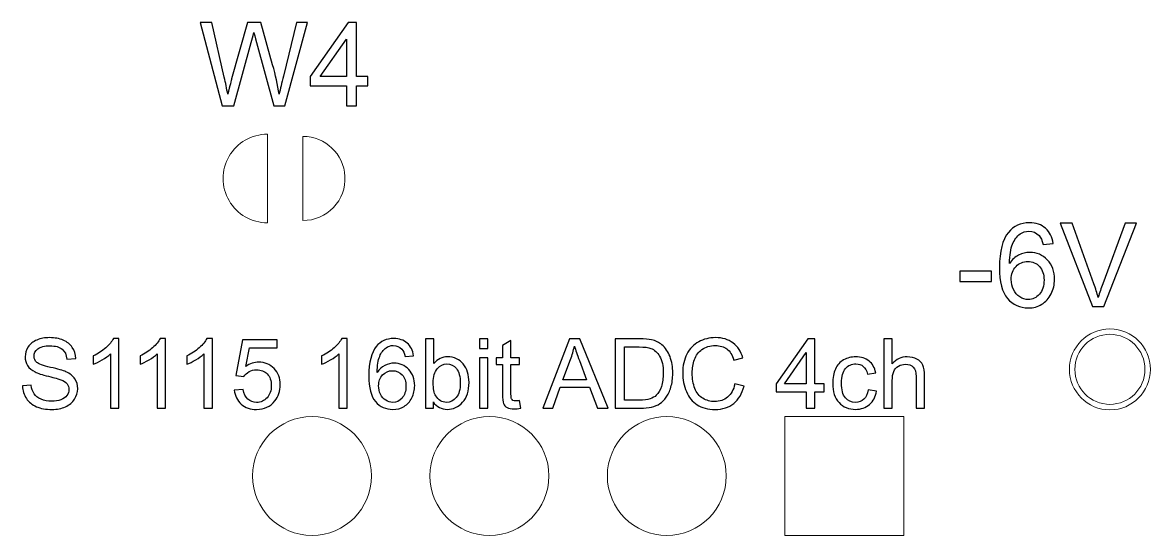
# Model space of a CAD drawing. Header units: millimetres. Extents: x -105 to 95, y -39 to 71.
# Drawn here: x 5.25 to 21.4, y 16.37 to 23.71 of the extents above; entities that cross this region are included whole.
import ezdxf

# ---------------------------------------------------------------- set-up
doc = ezdxf.new("R2010")
doc.units = ezdxf.units.MM
doc.header["$MEASUREMENT"] = 0
for name, color, linetype in [('Livello 1', 7, 'Continuous'), ('MultiLayer', 7, 'Continuous'), ('TopOverlay', 7, 'Continuous')]:
    doc.layers.add(name, color=color, linetype=linetype)

msp = doc.modelspace()

# ---------------------------------------------------------------- linework, layer by layer
at = {"layer": 'Livello 1', "color": 6, "lineweight": 9}
for points in [[(8.7563, 20.8457), (8.7563, 20.8457), (8.7563, 22.1157), (8.7563, 22.1157), (8.7563, 22.1157), (8.5294, 22.1157), (8.3198, 21.9947), (8.2064, 21.7982), (8.2064, 21.7982), (8.0929, 21.6017), (8.0929, 21.3597), (8.2064, 21.1632), (8.2064, 21.1632), (8.3198, 20.9667), (8.5294, 20.8457), (8.7563, 20.8457)], [(9.866, 21.5109), (9.8499, 21.8314), (9.5853, 22.0831), (9.2643, 22.0831), (9.2643, 22.0831), (9.2643, 22.0831), (9.2643, 20.8783), (9.2643, 20.8783), (9.2643, 20.8783), (9.4293, 20.8783), (9.5871, 20.946), (9.7008, 21.0655), (9.7008, 21.0655), (9.8145, 21.1851), (9.8742, 21.3461), (9.866, 21.5109)]]:
    msp.add_open_spline(points, degree=3, knots=[0, 0, 0, 0, 0.2, 0.2, 0.2, 0.2, 0.4, 0.4, 0.4, 0.4, 0.6, 0.6, 0.6, 0.6, 1, 1, 1, 1], dxfattribs=at)
at = {"layer": 'MultiLayer', "lineweight": 9}
for points in [[(20.8184, 19.3273), (20.4981, 19.3273), (20.2384, 19.0676), (20.2384, 18.7473), (20.2384, 18.7473), (20.2384, 18.427), (20.4981, 18.1673), (20.8184, 18.1673), (20.8184, 18.1673), (21.1387, 18.1673), (21.3984, 18.427), (21.3984, 18.7473), (21.3984, 18.7473), (21.3984, 19.0676), (21.1387, 19.3273), (20.8184, 19.3273)], [(20.8184, 19.2489), (20.5414, 19.2489), (20.3168, 19.0243), (20.3168, 18.7473), (20.3168, 18.7473), (20.3168, 18.4703), (20.5414, 18.2457), (20.8184, 18.2457), (20.8184, 18.2457), (21.0954, 18.2457), (21.32, 18.4703), (21.32, 18.7473), (21.32, 18.7473), (21.32, 19.0243), (21.0954, 19.2489), (20.8184, 19.2489)], [(8.5425, 17.2203), (8.5425, 16.75), (8.9238, 16.3687), (9.3941, 16.3687), (9.3941, 16.3687), (9.8644, 16.3687), (10.2457, 16.75), (10.2457, 17.2203), (10.2457, 17.2203), (10.2457, 17.6906), (9.8644, 18.0719), (9.3941, 18.0719), (9.3941, 18.0719), (8.9238, 18.0719), (8.5425, 17.6906), (8.5425, 17.2203)], [(11.0825, 17.2203), (11.0825, 16.75), (11.4638, 16.3687), (11.9341, 16.3687), (11.9341, 16.3687), (12.4044, 16.3687), (12.7857, 16.75), (12.7857, 17.2203), (12.7857, 17.2203), (12.7857, 17.6906), (12.4044, 18.0719), (11.9341, 18.0719), (11.9341, 18.0719), (11.4638, 18.0719), (11.0825, 17.6906), (11.0825, 17.2203)], [(13.6225, 17.2203), (13.6225, 16.75), (14.0038, 16.3687), (14.4741, 16.3687), (14.4741, 16.3687), (14.9444, 16.3687), (15.3257, 16.75), (15.3257, 17.2203), (15.3257, 17.2203), (15.3257, 17.6906), (14.9444, 18.0719), (14.4741, 18.0719), (14.4741, 18.0719), (14.0038, 18.0719), (13.6225, 17.6906), (13.6225, 17.2203)]]:
    msp.add_open_spline(points, degree=3, knots=[0, 0, 0, 0, 0.2, 0.2, 0.2, 0.2, 0.4, 0.4, 0.4, 0.4, 0.6, 0.6, 0.6, 0.6, 1, 1, 1, 1], dxfattribs=at)
for points in [[(17.8657, 18.0719), (17.8657, 18.0719), (16.1625, 18.0719), (16.1625, 18.0719)], [(16.1625, 18.0719), (16.1625, 18.0719), (16.1625, 16.3687), (16.1625, 16.3687)], [(17.8657, 16.3687), (17.8657, 16.3687), (17.8657, 18.0719), (17.8657, 18.0719)], [(16.1625, 16.3687), (16.1625, 16.3687), (17.8657, 16.3687), (17.8657, 16.3687)]]:
    msp.add_open_spline(points, degree=3, dxfattribs=at)
at = {"layer": 'TopOverlay', "color": 6}
for points, knots in [([(8.1083, 22.5203), (8.1083, 22.5203), (7.7941, 23.7137), (7.7941, 23.7137), (7.7941, 23.7137), (7.7941, 23.7137), (7.958, 23.7137), (7.958, 23.7137), (7.958, 23.7137), (7.958, 23.7137), (8.1369, 22.9311), (8.1369, 22.9311), (8.1369, 22.9311), (8.1563, 22.8492), (8.1736, 22.7678), (8.1883, 22.6872), (8.1883, 22.6872), (8.2197, 22.8145), (8.238, 22.8878), (8.2433, 22.9073), (8.2433, 22.9073), (8.2433, 22.9073), (8.4688, 23.7137), (8.4688, 23.7137), (8.4688, 23.7137), (8.4688, 23.7137), (8.6591, 23.7137), (8.6591, 23.7137), (8.6591, 23.7137), (8.6591, 23.7137), (8.8302, 23.1095), (8.8302, 23.1095), (8.8302, 23.1095), (8.8722, 22.9595), (8.9033, 22.8186), (8.9233, 22.6872), (8.9233, 22.6872), (8.9391, 22.7625), (8.9594, 22.8489), (8.9841, 22.9464), (8.9841, 22.9464), (8.9841, 22.9464), (9.1705, 23.7137), (9.1705, 23.7137), (9.1705, 23.7137), (9.1705, 23.7137), (9.3291, 23.7137), (9.3291, 23.7137), (9.3291, 23.7137), (9.3291, 23.7137), (9.0025, 22.5203), (9.0025, 22.5203), (9.0025, 22.5203), (9.0025, 22.5203), (8.8488, 22.5203), (8.8488, 22.5203), (8.8488, 22.5203), (8.8488, 22.5203), (8.5986, 23.4295), (8.5986, 23.4295), (8.5986, 23.4295), (8.5774, 23.5056), (8.5647, 23.5523), (8.5599, 23.5695), (8.5599, 23.5695), (8.5463, 23.515), (8.5341, 23.4684), (8.5236, 23.4298), (8.5236, 23.4298), (8.5236, 23.4298), (8.2733, 22.5203), (8.2733, 22.5203), (8.2733, 22.5203), (8.2733, 22.5203), (8.1083, 22.5203), (8.1083, 22.5203)], [0, 0, 0, 0, 0.05, 0.05, 0.05, 0.05, 0.1, 0.1, 0.1, 0.1, 0.15, 0.15, 0.15, 0.15, 0.2, 0.2, 0.2, 0.2, 0.25, 0.25, 0.25, 0.25, 0.3, 0.3, 0.3, 0.3, 0.35, 0.35, 0.35, 0.35, 0.4, 0.4, 0.4, 0.4, 0.45, 0.45, 0.45, 0.45, 0.5, 0.5, 0.5, 0.5, 0.55, 0.55, 0.55, 0.55, 0.6, 0.6, 0.6, 0.6, 0.65, 0.65, 0.65, 0.65, 0.7, 0.7, 0.7, 0.7, 0.75, 0.75, 0.75, 0.75, 0.8, 0.8, 0.8, 0.8, 0.85, 0.85, 0.85, 0.85, 0.9, 0.9, 0.9, 0.9, 1, 1, 1, 1]), ([(9.8855, 22.5203), (9.8855, 22.5203), (9.8855, 22.8053), (9.8855, 22.8053), (9.8855, 22.8053), (9.8855, 22.8053), (9.3672, 22.8053), (9.3672, 22.8053), (9.3672, 22.8053), (9.3672, 22.8053), (9.3672, 22.9403), (9.3672, 22.9403), (9.3672, 22.9403), (9.3672, 22.9403), (9.9122, 23.7137), (9.9122, 23.7137), (9.9122, 23.7137), (9.9122, 23.7137), (10.0322, 23.7137), (10.0322, 23.7137), (10.0322, 23.7137), (10.0322, 23.7137), (10.0322, 22.9403), (10.0322, 22.9403), (10.0322, 22.9403), (10.0322, 22.9403), (10.1939, 22.9403), (10.1939, 22.9403), (10.1939, 22.9403), (10.1939, 22.9403), (10.1939, 22.8053), (10.1939, 22.8053), (10.1939, 22.8053), (10.1939, 22.8053), (10.0322, 22.8053), (10.0322, 22.8053), (10.0322, 22.8053), (10.0322, 22.8053), (10.0322, 22.5203), (10.0322, 22.5203), (10.0322, 22.5203), (10.0322, 22.5203), (9.8855, 22.5203), (9.8855, 22.5203)], [0, 0, 0, 0, 0.0833333, 0.0833333, 0.0833333, 0.0833333, 0.1666667, 0.1666667, 0.1666667, 0.1666667, 0.25, 0.25, 0.25, 0.25, 0.3333333, 0.3333333, 0.3333333, 0.3333333, 0.4166667, 0.4166667, 0.4166667, 0.4166667, 0.5, 0.5, 0.5, 0.5, 0.5833333, 0.5833333, 0.5833333, 0.5833333, 0.6666667, 0.6666667, 0.6666667, 0.6666667, 0.75, 0.75, 0.75, 0.75, 0.8333333, 0.8333333, 0.8333333, 0.8333333, 1, 1, 1, 1]), ([(9.8855, 22.9403), (9.8855, 22.9403), (9.8855, 23.4773), (9.8855, 23.4773), (9.8855, 23.4773), (9.8855, 23.4773), (9.5114, 22.9403), (9.5114, 22.9403), (9.5114, 22.9403), (9.5114, 22.9403), (9.8855, 22.9403), (9.8855, 22.9403)], [0, 0, 0, 0, 0.25, 0.25, 0.25, 0.25, 0.5, 0.5, 0.5, 0.5, 1, 1, 1, 1]), ([(5.2497, 18.5094), (5.2497, 18.5094), (5.3733, 18.5206), (5.3733, 18.5206), (5.3733, 18.5206), (5.3791, 18.4706), (5.3927, 18.4296), (5.4143, 18.3974), (5.4143, 18.3974), (5.4358, 18.3655), (5.4691, 18.3395), (5.5143, 18.3196), (5.5143, 18.3196), (5.5594, 18.3), (5.6103, 18.29), (5.6668, 18.29), (5.6668, 18.29), (5.7171, 18.29), (5.7613, 18.2974), (5.7997, 18.3125), (5.7997, 18.3125), (5.8381, 18.3275), (5.8666, 18.3481), (5.8853, 18.3743), (5.8853, 18.3743), (5.9041, 18.4004), (5.9136, 18.4289), (5.9136, 18.4594), (5.9136, 18.4594), (5.9136, 18.4905), (5.9046, 18.5175), (5.8865, 18.5409), (5.8865, 18.5409), (5.8684, 18.5641), (5.8386, 18.5835), (5.7969, 18.5995), (5.7969, 18.5995), (5.7703, 18.6097), (5.7113, 18.6259), (5.6198, 18.6479), (5.6198, 18.6479), (5.5284, 18.6699), (5.4645, 18.6905), (5.4279, 18.7099), (5.4279, 18.7099), (5.3805, 18.7349), (5.3453, 18.7659), (5.3221, 18.8027), (5.3221, 18.8027), (5.2988, 18.8395), (5.2872, 18.881), (5.2872, 18.9266), (5.2872, 18.9266), (5.2872, 18.977), (5.3015, 19.024), (5.33, 19.0676), (5.33, 19.0676), (5.3585, 19.1113), (5.3999, 19.1444), (5.4548, 19.1671), (5.4548, 19.1671), (5.5094, 19.1898), (5.5703, 19.2011), (5.6372, 19.2011), (5.6372, 19.2011), (5.7108, 19.2011), (5.7759, 19.1893), (5.8321, 19.1655), (5.8321, 19.1655), (5.8884, 19.1419), (5.9316, 19.1069), (5.962, 19.0606), (5.962, 19.0606), (5.9923, 19.0145), (6.0085, 18.9622), (6.0108, 18.9039), (6.0108, 18.9039), (6.0108, 18.9039), (5.8844, 18.8942), (5.8844, 18.8942), (5.8844, 18.8942), (5.8777, 18.9569), (5.8548, 19.0044), (5.8157, 19.0363), (5.8157, 19.0363), (5.7765, 19.0685), (5.7187, 19.0845), (5.6423, 19.0845), (5.6423, 19.0845), (5.5627, 19.0845), (5.5046, 19.0699), (5.4682, 19.0407), (5.4682, 19.0407), (5.4319, 19.0115), (5.4136, 18.9763), (5.4136, 18.9351), (5.4136, 18.9351), (5.4136, 18.8995), (5.4265, 18.8701), (5.4522, 18.8469), (5.4522, 18.8469), (5.4777, 18.824), (5.5437, 18.8002), (5.6506, 18.7761), (5.6506, 18.7761), (5.7576, 18.7518), (5.8309, 18.7307), (5.8708, 18.7127), (5.8708, 18.7127), (5.9284, 18.6861), (5.9712, 18.6525), (5.9988, 18.6115), (5.9988, 18.6115), (6.0263, 18.5708), (6.04, 18.5238), (6.04, 18.4706), (6.04, 18.4706), (6.04, 18.4175), (6.0249, 18.368), (5.9946, 18.3213), (5.9946, 18.3213), (5.9643, 18.2745), (5.921, 18.2381), (5.8643, 18.2122), (5.8643, 18.2122), (5.8076, 18.1863), (5.7439, 18.1733), (5.6728, 18.1733), (5.6728, 18.1733), (5.583, 18.1733), (5.5078, 18.1865), (5.4471, 18.2127), (5.4471, 18.2127), (5.3863, 18.2388), (5.3388, 18.2782), (5.3043, 18.331), (5.3043, 18.331), (5.2696, 18.3835), (5.2515, 18.443), (5.2497, 18.5094)], [0, 0, 0, 0, 0.0277778, 0.0277778, 0.0277778, 0.0277778, 0.0555556, 0.0555556, 0.0555556, 0.0555556, 0.0833333, 0.0833333, 0.0833333, 0.0833333, 0.1111111, 0.1111111, 0.1111111, 0.1111111, 0.1388889, 0.1388889, 0.1388889, 0.1388889, 0.1666667, 0.1666667, 0.1666667, 0.1666667, 0.1944444, 0.1944444, 0.1944444, 0.1944444, 0.2222222, 0.2222222, 0.2222222, 0.2222222, 0.25, 0.25, 0.25, 0.25, 0.2777778, 0.2777778, 0.2777778, 0.2777778, 0.3055556, 0.3055556, 0.3055556, 0.3055556, 0.3333333, 0.3333333, 0.3333333, 0.3333333, 0.3611111, 0.3611111, 0.3611111, 0.3611111, 0.3888889, 0.3888889, 0.3888889, 0.3888889, 0.4166667, 0.4166667, 0.4166667, 0.4166667, 0.4444444, 0.4444444, 0.4444444, 0.4444444, 0.4722222, 0.4722222, 0.4722222, 0.4722222, 0.5, 0.5, 0.5, 0.5, 0.5277778, 0.5277778, 0.5277778, 0.5277778, 0.5555556, 0.5555556, 0.5555556, 0.5555556, 0.5833333, 0.5833333, 0.5833333, 0.5833333, 0.6111111, 0.6111111, 0.6111111, 0.6111111, 0.6388889, 0.6388889, 0.6388889, 0.6388889, 0.6666667, 0.6666667, 0.6666667, 0.6666667, 0.6944444, 0.6944444, 0.6944444, 0.6944444, 0.7222222, 0.7222222, 0.7222222, 0.7222222, 0.75, 0.75, 0.75, 0.75, 0.7777778, 0.7777778, 0.7777778, 0.7777778, 0.8055556, 0.8055556, 0.8055556, 0.8055556, 0.8333333, 0.8333333, 0.8333333, 0.8333333, 0.8611111, 0.8611111, 0.8611111, 0.8611111, 0.8888889, 0.8888889, 0.8888889, 0.8888889, 0.9166667, 0.9166667, 0.9166667, 0.9166667, 0.9444444, 0.9444444, 0.9444444, 0.9444444, 1, 1, 1, 1]), ([(6.6289, 18.19), (6.6289, 18.19), (6.5066, 18.19), (6.5066, 18.19), (6.5066, 18.19), (6.5066, 18.19), (6.5066, 18.9682), (6.5066, 18.9682), (6.5066, 18.9682), (6.4772, 18.94), (6.4386, 18.912), (6.3909, 18.884), (6.3909, 18.884), (6.3432, 18.856), (6.3002, 18.8349), (6.2622, 18.821), (6.2622, 18.821), (6.2622, 18.821), (6.2622, 18.9391), (6.2622, 18.9391), (6.2622, 18.9391), (6.3305, 18.971), (6.3902, 19.0099), (6.4414, 19.0557), (6.4414, 19.0557), (6.4925, 19.1013), (6.5289, 19.1456), (6.5502, 19.1886), (6.5502, 19.1886), (6.5502, 19.1886), (6.6289, 19.1886), (6.6289, 19.1886), (6.6289, 19.1886), (6.6289, 19.1886), (6.6289, 18.19), (6.6289, 18.19)], [0, 0, 0, 0, 0.1, 0.1, 0.1, 0.1, 0.2, 0.2, 0.2, 0.2, 0.3, 0.3, 0.3, 0.3, 0.4, 0.4, 0.4, 0.4, 0.5, 0.5, 0.5, 0.5, 0.6, 0.6, 0.6, 0.6, 0.7, 0.7, 0.7, 0.7, 0.8, 0.8, 0.8, 0.8, 1, 1, 1, 1]), ([(7.2983, 18.19), (7.2983, 18.19), (7.176, 18.19), (7.176, 18.19), (7.176, 18.19), (7.176, 18.19), (7.176, 18.9682), (7.176, 18.9682), (7.176, 18.9682), (7.1466, 18.94), (7.108, 18.912), (7.0603, 18.884), (7.0603, 18.884), (7.0126, 18.856), (6.9696, 18.8349), (6.9316, 18.821), (6.9316, 18.821), (6.9316, 18.821), (6.9316, 18.9391), (6.9316, 18.9391), (6.9316, 18.9391), (6.9999, 18.971), (7.0596, 19.0099), (7.1108, 19.0557), (7.1108, 19.0557), (7.1619, 19.1013), (7.1983, 19.1456), (7.2196, 19.1886), (7.2196, 19.1886), (7.2196, 19.1886), (7.2983, 19.1886), (7.2983, 19.1886), (7.2983, 19.1886), (7.2983, 19.1886), (7.2983, 18.19), (7.2983, 18.19)], [0, 0, 0, 0, 0.1, 0.1, 0.1, 0.1, 0.2, 0.2, 0.2, 0.2, 0.3, 0.3, 0.3, 0.3, 0.4, 0.4, 0.4, 0.4, 0.5, 0.5, 0.5, 0.5, 0.6, 0.6, 0.6, 0.6, 0.7, 0.7, 0.7, 0.7, 0.8, 0.8, 0.8, 0.8, 1, 1, 1, 1]), ([(7.9677, 18.19), (7.9677, 18.19), (7.8454, 18.19), (7.8454, 18.19), (7.8454, 18.19), (7.8454, 18.19), (7.8454, 18.9682), (7.8454, 18.9682), (7.8454, 18.9682), (7.816, 18.94), (7.7774, 18.912), (7.7297, 18.884), (7.7297, 18.884), (7.682, 18.856), (7.639, 18.8349), (7.601, 18.821), (7.601, 18.821), (7.601, 18.821), (7.601, 18.9391), (7.601, 18.9391), (7.601, 18.9391), (7.6693, 18.971), (7.729, 19.0099), (7.7802, 19.0557), (7.7802, 19.0557), (7.8313, 19.1013), (7.8677, 19.1456), (7.889, 19.1886), (7.889, 19.1886), (7.889, 19.1886), (7.9677, 19.1886), (7.9677, 19.1886), (7.9677, 19.1886), (7.9677, 19.1886), (7.9677, 18.19), (7.9677, 18.19)], [0, 0, 0, 0, 0.1, 0.1, 0.1, 0.1, 0.2, 0.2, 0.2, 0.2, 0.3, 0.3, 0.3, 0.3, 0.4, 0.4, 0.4, 0.4, 0.5, 0.5, 0.5, 0.5, 0.6, 0.6, 0.6, 0.6, 0.7, 0.7, 0.7, 0.7, 0.8, 0.8, 0.8, 0.8, 1, 1, 1, 1]), ([(8.2818, 18.4511), (8.2818, 18.4511), (8.4096, 18.4608), (8.4096, 18.4608), (8.4096, 18.4608), (8.4191, 18.3986), (8.4411, 18.3518), (8.4754, 18.3203), (8.4754, 18.3203), (8.5096, 18.2891), (8.5515, 18.2733), (8.6008, 18.2733), (8.6008, 18.2733), (8.6603, 18.2733), (8.7101, 18.2956), (8.7506, 18.3398), (8.7506, 18.3398), (8.7909, 18.3842), (8.811, 18.443), (8.811, 18.5162), (8.811, 18.5162), (8.811, 18.5858), (8.7918, 18.6407), (8.7531, 18.681), (8.7531, 18.681), (8.7145, 18.7213), (8.6633, 18.7414), (8.5997, 18.7414), (8.5997, 18.7414), (8.5601, 18.7414), (8.5247, 18.7324), (8.4932, 18.7143), (8.4932, 18.7143), (8.4619, 18.6963), (8.4374, 18.6729), (8.4193, 18.6442), (8.4193, 18.6442), (8.4193, 18.6442), (8.3041, 18.6608), (8.3041, 18.6608), (8.3041, 18.6608), (8.3041, 18.6608), (8.3999, 19.172), (8.3999, 19.172), (8.3999, 19.172), (8.3999, 19.172), (8.8929, 19.172), (8.8929, 19.172), (8.8929, 19.172), (8.8929, 19.172), (8.8929, 19.0553), (8.8929, 19.0553), (8.8929, 19.0553), (8.8929, 19.0553), (8.4973, 19.0553), (8.4973, 19.0553), (8.4973, 19.0553), (8.4973, 19.0553), (8.4443, 18.787), (8.4443, 18.787), (8.4443, 18.787), (8.5038, 18.8289), (8.5663, 18.8497), (8.6316, 18.8497), (8.6316, 18.8497), (8.7182, 18.8497), (8.7913, 18.8196), (8.8508, 18.7594), (8.8508, 18.7594), (8.9103, 18.6993), (8.9402, 18.6219), (8.9402, 18.5275), (8.9402, 18.5275), (8.9402, 18.4375), (8.914, 18.3597), (8.8617, 18.2942), (8.8617, 18.2942), (8.798, 18.2136), (8.711, 18.1733), (8.6008, 18.1733), (8.6008, 18.1733), (8.5105, 18.1733), (8.4369, 18.1988), (8.3798, 18.2495), (8.3798, 18.2495), (8.3226, 18.3002), (8.2899, 18.3673), (8.2818, 18.4511)], [0, 0, 0, 0, 0.0434783, 0.0434783, 0.0434783, 0.0434783, 0.0869565, 0.0869565, 0.0869565, 0.0869565, 0.1304348, 0.1304348, 0.1304348, 0.1304348, 0.173913, 0.173913, 0.173913, 0.173913, 0.2173913, 0.2173913, 0.2173913, 0.2173913, 0.2608696, 0.2608696, 0.2608696, 0.2608696, 0.3043478, 0.3043478, 0.3043478, 0.3043478, 0.3478261, 0.3478261, 0.3478261, 0.3478261, 0.3913043, 0.3913043, 0.3913043, 0.3913043, 0.4347826, 0.4347826, 0.4347826, 0.4347826, 0.4782609, 0.4782609, 0.4782609, 0.4782609, 0.5217391, 0.5217391, 0.5217391, 0.5217391, 0.5652174, 0.5652174, 0.5652174, 0.5652174, 0.6086957, 0.6086957, 0.6086957, 0.6086957, 0.6521739, 0.6521739, 0.6521739, 0.6521739, 0.6956522, 0.6956522, 0.6956522, 0.6956522, 0.7391304, 0.7391304, 0.7391304, 0.7391304, 0.7826087, 0.7826087, 0.7826087, 0.7826087, 0.826087, 0.826087, 0.826087, 0.826087, 0.8695652, 0.8695652, 0.8695652, 0.8695652, 0.9130435, 0.9130435, 0.9130435, 0.9130435, 1, 1, 1, 1]), ([(9.8986, 18.19), (9.8986, 18.19), (9.7763, 18.19), (9.7763, 18.19), (9.7763, 18.19), (9.7763, 18.19), (9.7763, 18.9682), (9.7763, 18.9682), (9.7763, 18.9682), (9.7469, 18.94), (9.7083, 18.912), (9.6606, 18.884), (9.6606, 18.884), (9.6129, 18.856), (9.5699, 18.8349), (9.5319, 18.821), (9.5319, 18.821), (9.5319, 18.821), (9.5319, 18.9391), (9.5319, 18.9391), (9.5319, 18.9391), (9.6002, 18.971), (9.6599, 19.0099), (9.7111, 19.0557), (9.7111, 19.0557), (9.7622, 19.1013), (9.7986, 19.1456), (9.8199, 19.1886), (9.8199, 19.1886), (9.8199, 19.1886), (9.8986, 19.1886), (9.8986, 19.1886), (9.8986, 19.1886), (9.8986, 19.1886), (9.8986, 18.19), (9.8986, 18.19)], [0, 0, 0, 0, 0.1, 0.1, 0.1, 0.1, 0.2, 0.2, 0.2, 0.2, 0.3, 0.3, 0.3, 0.3, 0.4, 0.4, 0.4, 0.4, 0.5, 0.5, 0.5, 0.5, 0.6, 0.6, 0.6, 0.6, 0.7, 0.7, 0.7, 0.7, 0.8, 0.8, 0.8, 0.8, 1, 1, 1, 1]), ([(10.8475, 18.9414), (10.8475, 18.9414), (10.7266, 18.9317), (10.7266, 18.9317), (10.7266, 18.9317), (10.7157, 18.9796), (10.7002, 19.0145), (10.6801, 19.0363), (10.6801, 19.0363), (10.647, 19.0713), (10.606, 19.0886), (10.5574, 19.0886), (10.5574, 19.0886), (10.5183, 19.0886), (10.4836, 19.0777), (10.4537, 19.056), (10.4537, 19.056), (10.4153, 19.028), (10.3852, 18.9872), (10.3627, 18.9335), (10.3627, 18.9335), (10.3405, 18.8796), (10.3289, 18.803), (10.328, 18.7037), (10.328, 18.7037), (10.3574, 18.7483), (10.3935, 18.7817), (10.4361, 18.8032), (10.4361, 18.8032), (10.4787, 18.825), (10.5232, 18.8358), (10.5699, 18.8358), (10.5699, 18.8358), (10.6514, 18.8358), (10.7208, 18.8057), (10.7782, 18.7458), (10.7782, 18.7458), (10.8354, 18.6858), (10.8641, 18.6085), (10.8641, 18.5134), (10.8641, 18.5134), (10.8641, 18.4509), (10.8507, 18.393), (10.8238, 18.3393), (10.8238, 18.3393), (10.7968, 18.2856), (10.76, 18.2446), (10.7127, 18.2162), (10.7127, 18.2162), (10.6657, 18.1877), (10.6123, 18.1733), (10.5526, 18.1733), (10.5526, 18.1733), (10.4509, 18.1733), (10.3678, 18.2108), (10.3035, 18.2856), (10.3035, 18.2856), (10.2394, 18.3604), (10.2072, 18.4838), (10.2072, 18.6555), (10.2072, 18.6555), (10.2072, 18.8476), (10.2428, 18.9875), (10.3139, 19.0747), (10.3139, 19.0747), (10.3759, 19.1507), (10.4595, 19.1886), (10.5648, 19.1886), (10.5648, 19.1886), (10.6431, 19.1886), (10.7074, 19.1666), (10.7574, 19.1229), (10.7574, 19.1229), (10.8074, 19.0791), (10.8375, 19.0187), (10.8475, 18.9414)], [0, 0, 0, 0, 0.05, 0.05, 0.05, 0.05, 0.1, 0.1, 0.1, 0.1, 0.15, 0.15, 0.15, 0.15, 0.2, 0.2, 0.2, 0.2, 0.25, 0.25, 0.25, 0.25, 0.3, 0.3, 0.3, 0.3, 0.35, 0.35, 0.35, 0.35, 0.4, 0.4, 0.4, 0.4, 0.45, 0.45, 0.45, 0.45, 0.5, 0.5, 0.5, 0.5, 0.55, 0.55, 0.55, 0.55, 0.6, 0.6, 0.6, 0.6, 0.65, 0.65, 0.65, 0.65, 0.7, 0.7, 0.7, 0.7, 0.75, 0.75, 0.75, 0.75, 0.8, 0.8, 0.8, 0.8, 0.85, 0.85, 0.85, 0.85, 0.9, 0.9, 0.9, 0.9, 1, 1, 1, 1]), ([(11.1311, 18.19), (11.1311, 18.19), (11.0172, 18.19), (11.0172, 18.19), (11.0172, 18.19), (11.0172, 18.19), (11.0172, 19.1845), (11.0172, 19.1845), (11.0172, 19.1845), (11.0172, 19.1845), (11.1394, 19.1845), (11.1394, 19.1845), (11.1394, 19.1845), (11.1394, 19.1845), (11.1394, 18.8296), (11.1394, 18.8296), (11.1394, 18.8296), (11.191, 18.8939), (11.2568, 18.9261), (11.3369, 18.9261), (11.3369, 18.9261), (11.3811, 18.9261), (11.4232, 18.9173), (11.4628, 18.8995), (11.4628, 18.8995), (11.5024, 18.8817), (11.5348, 18.8564), (11.5605, 18.8243), (11.5605, 18.8243), (11.5859, 18.7919), (11.6061, 18.753), (11.6204, 18.7074), (11.6204, 18.7074), (11.635, 18.662), (11.6422, 18.6132), (11.6422, 18.5613), (11.6422, 18.5613), (11.6422, 18.4382), (11.6116, 18.3428), (11.5507, 18.2756), (11.5507, 18.2756), (11.4896, 18.2083), (11.4165, 18.1747), (11.3311, 18.1747), (11.3311, 18.1747), (11.2461, 18.1747), (11.1794, 18.2101), (11.1311, 18.2807), (11.1311, 18.2807), (11.1311, 18.2807), (11.1311, 18.19), (11.1311, 18.19)], [0, 0, 0, 0, 0.0714286, 0.0714286, 0.0714286, 0.0714286, 0.1428571, 0.1428571, 0.1428571, 0.1428571, 0.2142857, 0.2142857, 0.2142857, 0.2142857, 0.2857143, 0.2857143, 0.2857143, 0.2857143, 0.3571429, 0.3571429, 0.3571429, 0.3571429, 0.4285714, 0.4285714, 0.4285714, 0.4285714, 0.5, 0.5, 0.5, 0.5, 0.5714286, 0.5714286, 0.5714286, 0.5714286, 0.6428571, 0.6428571, 0.6428571, 0.6428571, 0.7142857, 0.7142857, 0.7142857, 0.7142857, 0.7857143, 0.7857143, 0.7857143, 0.7857143, 0.8571429, 0.8571429, 0.8571429, 0.8571429, 1, 1, 1, 1]), ([(11.7911, 19.0456), (11.7911, 19.0456), (11.7911, 19.1845), (11.7911, 19.1845), (11.7911, 19.1845), (11.7911, 19.1845), (11.9133, 19.1845), (11.9133, 19.1845), (11.9133, 19.1845), (11.9133, 19.1845), (11.9133, 19.0456), (11.9133, 19.0456), (11.9133, 19.0456), (11.9133, 19.0456), (11.7911, 19.0456), (11.7911, 19.0456)], [0, 0, 0, 0, 0.2, 0.2, 0.2, 0.2, 0.4, 0.4, 0.4, 0.4, 0.6, 0.6, 0.6, 0.6, 1, 1, 1, 1]), ([(12.3649, 18.299), (12.3649, 18.299), (12.3816, 18.1912), (12.3816, 18.1912), (12.3816, 18.1912), (12.3474, 18.184), (12.3166, 18.1803), (12.2897, 18.1803), (12.2897, 18.1803), (12.2455, 18.1803), (12.2112, 18.1872), (12.1867, 18.2013), (12.1867, 18.2013), (12.1624, 18.2155), (12.1453, 18.2338), (12.1353, 18.2567), (12.1353, 18.2567), (12.1254, 18.2796), (12.1205, 18.3277), (12.1205, 18.4011), (12.1205, 18.4011), (12.1205, 18.4011), (12.1205, 18.8164), (12.1205, 18.8164), (12.1205, 18.8164), (12.1205, 18.8164), (12.0302, 18.8164), (12.0302, 18.8164), (12.0302, 18.8164), (12.0302, 18.8164), (12.0302, 18.9108), (12.0302, 18.9108), (12.0302, 18.9108), (12.0302, 18.9108), (12.1205, 18.9108), (12.1205, 18.9108), (12.1205, 18.9108), (12.1205, 18.9108), (12.1205, 19.0891), (12.1205, 19.0891), (12.1205, 19.0891), (12.1205, 19.0891), (12.2427, 19.1625), (12.2427, 19.1625), (12.2427, 19.1625), (12.2427, 19.1625), (12.2427, 18.9108), (12.2427, 18.9108), (12.2427, 18.9108), (12.2427, 18.9108), (12.3649, 18.9108), (12.3649, 18.9108), (12.3649, 18.9108), (12.3649, 18.9108), (12.3649, 18.8164), (12.3649, 18.8164), (12.3649, 18.8164), (12.3649, 18.8164), (12.2427, 18.8164), (12.2427, 18.8164), (12.2427, 18.8164), (12.2427, 18.8164), (12.2427, 18.3942), (12.2427, 18.3942), (12.2427, 18.3942), (12.2427, 18.3592), (12.2448, 18.3368), (12.2492, 18.3268), (12.2492, 18.3268), (12.2534, 18.3169), (12.2603, 18.309), (12.27, 18.303), (12.27, 18.303), (12.2798, 18.2972), (12.2937, 18.2942), (12.3117, 18.2942), (12.3117, 18.2942), (12.3251, 18.2942), (12.343, 18.2958), (12.3649, 18.299)], [0, 0, 0, 0, 0.047619, 0.047619, 0.047619, 0.047619, 0.0952381, 0.0952381, 0.0952381, 0.0952381, 0.1428571, 0.1428571, 0.1428571, 0.1428571, 0.1904762, 0.1904762, 0.1904762, 0.1904762, 0.2380952, 0.2380952, 0.2380952, 0.2380952, 0.2857143, 0.2857143, 0.2857143, 0.2857143, 0.3333333, 0.3333333, 0.3333333, 0.3333333, 0.3809524, 0.3809524, 0.3809524, 0.3809524, 0.4285714, 0.4285714, 0.4285714, 0.4285714, 0.4761905, 0.4761905, 0.4761905, 0.4761905, 0.5238095, 0.5238095, 0.5238095, 0.5238095, 0.5714286, 0.5714286, 0.5714286, 0.5714286, 0.6190476, 0.6190476, 0.6190476, 0.6190476, 0.6666667, 0.6666667, 0.6666667, 0.6666667, 0.7142857, 0.7142857, 0.7142857, 0.7142857, 0.7619048, 0.7619048, 0.7619048, 0.7619048, 0.8095238, 0.8095238, 0.8095238, 0.8095238, 0.8571429, 0.8571429, 0.8571429, 0.8571429, 0.9047619, 0.9047619, 0.9047619, 0.9047619, 1, 1, 1, 1]), ([(12.7011, 18.19), (12.7011, 18.19), (13.0826, 19.1845), (13.0826, 19.1845), (13.0826, 19.1845), (13.0826, 19.1845), (13.2273, 19.1845), (13.2273, 19.1845), (13.2273, 19.1845), (13.2273, 19.1845), (13.6321, 18.19), (13.6321, 18.19), (13.6321, 18.19), (13.6321, 18.19), (13.4824, 18.19), (13.4824, 18.19), (13.4824, 18.19), (13.4824, 18.19), (13.3673, 18.4914), (13.3673, 18.4914), (13.3673, 18.4914), (13.3673, 18.4914), (12.9486, 18.4914), (12.9486, 18.4914), (12.9486, 18.4914), (12.9486, 18.4914), (12.8407, 18.19), (12.8407, 18.19), (12.8407, 18.19), (12.8407, 18.19), (12.7011, 18.19), (12.7011, 18.19)], [0, 0, 0, 0, 0.1111111, 0.1111111, 0.1111111, 0.1111111, 0.2222222, 0.2222222, 0.2222222, 0.2222222, 0.3333333, 0.3333333, 0.3333333, 0.3333333, 0.4444444, 0.4444444, 0.4444444, 0.4444444, 0.5555556, 0.5555556, 0.5555556, 0.5555556, 0.6666667, 0.6666667, 0.6666667, 0.6666667, 0.7777778, 0.7777778, 0.7777778, 0.7777778, 1, 1, 1, 1]), ([(12.9872, 18.5983), (12.9872, 18.5983), (13.3261, 18.5983), (13.3261, 18.5983), (13.3261, 18.5983), (13.3261, 18.5983), (13.2224, 18.874), (13.2224, 18.874), (13.2224, 18.874), (13.1912, 18.9578), (13.1676, 19.027), (13.1511, 19.0817), (13.1511, 19.0817), (13.1375, 19.0169), (13.1192, 18.9532), (13.0963, 18.8902), (13.0963, 18.8902), (13.0963, 18.8902), (12.9872, 18.5983), (12.9872, 18.5983)], [0, 0, 0, 0, 0.1666667, 0.1666667, 0.1666667, 0.1666667, 0.3333333, 0.3333333, 0.3333333, 0.3333333, 0.5, 0.5, 0.5, 0.5, 0.6666667, 0.6666667, 0.6666667, 0.6666667, 1, 1, 1, 1]), ([(13.7365, 18.19), (13.7365, 18.19), (13.7365, 19.1845), (13.7365, 19.1845), (13.7365, 19.1845), (13.7365, 19.1845), (14.0791, 19.1845), (14.0791, 19.1845), (14.0791, 19.1845), (14.1565, 19.1845), (14.2155, 19.1798), (14.2562, 19.1703), (14.2562, 19.1703), (14.3132, 19.1571), (14.3618, 19.1333), (14.4021, 19.099), (14.4021, 19.099), (14.4546, 19.0546), (14.4937, 18.9981), (14.5197, 18.9291), (14.5197, 18.9291), (14.5458, 18.8601), (14.5588, 18.7812), (14.5588, 18.6926), (14.5588, 18.6926), (14.5588, 18.6171), (14.55, 18.5502), (14.5324, 18.4919), (14.5324, 18.4919), (14.5148, 18.4335), (14.4921, 18.3851), (14.4646, 18.3469), (14.4646, 18.3469), (14.4368, 18.3088), (14.4067, 18.2787), (14.3738, 18.2569), (14.3738, 18.2569), (14.3412, 18.2349), (14.3016, 18.2182), (14.2553, 18.2069), (14.2553, 18.2069), (14.2088, 18.1956), (14.1555, 18.19), (14.0953, 18.19), (14.0953, 18.19), (14.0953, 18.19), (13.7365, 18.19), (13.7365, 18.19)], [0, 0, 0, 0, 0.0769231, 0.0769231, 0.0769231, 0.0769231, 0.1538462, 0.1538462, 0.1538462, 0.1538462, 0.2307692, 0.2307692, 0.2307692, 0.2307692, 0.3076923, 0.3076923, 0.3076923, 0.3076923, 0.3846154, 0.3846154, 0.3846154, 0.3846154, 0.4615385, 0.4615385, 0.4615385, 0.4615385, 0.5384615, 0.5384615, 0.5384615, 0.5384615, 0.6153846, 0.6153846, 0.6153846, 0.6153846, 0.6923077, 0.6923077, 0.6923077, 0.6923077, 0.7692308, 0.7692308, 0.7692308, 0.7692308, 0.8461538, 0.8461538, 0.8461538, 0.8461538, 1, 1, 1, 1]), ([(13.8685, 18.3067), (13.8685, 18.3067), (14.0805, 18.3067), (14.0805, 18.3067), (14.0805, 18.3067), (14.146, 18.3067), (14.1974, 18.3127), (14.2347, 18.325), (14.2347, 18.325), (14.272, 18.3372), (14.3016, 18.3544), (14.3238, 18.3766), (14.3238, 18.3766), (14.3548, 18.4078), (14.3791, 18.45), (14.3965, 18.5027), (14.3965, 18.5027), (14.4139, 18.5555), (14.4227, 18.6194), (14.4227, 18.6946), (14.4227, 18.6946), (14.4227, 18.7988), (14.4055, 18.8789), (14.3715, 18.9349), (14.3715, 18.9349), (14.3375, 18.9909), (14.296, 19.0284), (14.2472, 19.0474), (14.2472, 19.0474), (14.212, 19.0611), (14.1553, 19.0678), (14.0771, 19.0678), (14.0771, 19.0678), (14.0771, 19.0678), (13.8685, 19.0678), (13.8685, 19.0678), (13.8685, 19.0678), (13.8685, 19.0678), (13.8685, 18.3067), (13.8685, 18.3067)], [0, 0, 0, 0, 0.0909091, 0.0909091, 0.0909091, 0.0909091, 0.1818182, 0.1818182, 0.1818182, 0.1818182, 0.2727273, 0.2727273, 0.2727273, 0.2727273, 0.3636364, 0.3636364, 0.3636364, 0.3636364, 0.4545455, 0.4545455, 0.4545455, 0.4545455, 0.5454545, 0.5454545, 0.5454545, 0.5454545, 0.6363636, 0.6363636, 0.6363636, 0.6363636, 0.7272727, 0.7272727, 0.7272727, 0.7272727, 0.8181818, 0.8181818, 0.8181818, 0.8181818, 1, 1, 1, 1]), ([(15.4479, 18.5388), (15.4479, 18.5388), (15.5798, 18.5055), (15.5798, 18.5055), (15.5798, 18.5055), (15.5523, 18.3974), (15.5027, 18.3152), (15.4312, 18.2585), (15.4312, 18.2585), (15.3597, 18.2018), (15.2722, 18.1733), (15.1687, 18.1733), (15.1687, 18.1733), (15.0618, 18.1733), (14.9747, 18.1951), (14.9076, 18.2388), (14.9076, 18.2388), (14.8405, 18.2824), (14.7895, 18.3456), (14.7546, 18.4282), (14.7546, 18.4282), (14.7196, 18.5111), (14.702, 18.5997), (14.702, 18.6946), (14.702, 18.6946), (14.702, 18.7981), (14.7217, 18.8884), (14.7613, 18.9655), (14.7613, 18.9655), (14.8009, 19.0426), (14.8571, 19.1011), (14.9301, 19.1412), (14.9301, 19.1412), (15.003, 19.1812), (15.0833, 19.2011), (15.1708, 19.2011), (15.1708, 19.2011), (15.2703, 19.2011), (15.3539, 19.1759), (15.4215, 19.1252), (15.4215, 19.1252), (15.4893, 19.0745), (15.5365, 19.0034), (15.5632, 18.9118), (15.5632, 18.9118), (15.5632, 18.9118), (15.434, 18.8812), (15.434, 18.8812), (15.434, 18.8812), (15.4111, 18.9534), (15.3775, 19.0062), (15.3338, 19.0391), (15.3338, 19.0391), (15.29, 19.0722), (15.2349, 19.0886), (15.1685, 19.0886), (15.1685, 19.0886), (15.0923, 19.0886), (15.0284, 19.0703), (14.9773, 19.0338), (14.9773, 19.0338), (14.9261, 18.9972), (14.89, 18.9479), (14.8694, 18.8863), (14.8694, 18.8863), (14.8486, 18.8245), (14.8382, 18.7608), (14.8382, 18.6953), (14.8382, 18.6953), (14.8382, 18.6108), (14.8504, 18.537), (14.875, 18.474), (14.875, 18.474), (14.8995, 18.4108), (14.9377, 18.3638), (14.9895, 18.3326), (14.9895, 18.3326), (15.0414, 18.3013), (15.0974, 18.2858), (15.1578, 18.2858), (15.1578, 18.2858), (15.2314, 18.2858), (15.2935, 18.3071), (15.3444, 18.3495), (15.3444, 18.3495), (15.3953, 18.3921), (15.4298, 18.455), (15.4479, 18.5388)], [0, 0, 0, 0, 0.0434783, 0.0434783, 0.0434783, 0.0434783, 0.0869565, 0.0869565, 0.0869565, 0.0869565, 0.1304348, 0.1304348, 0.1304348, 0.1304348, 0.173913, 0.173913, 0.173913, 0.173913, 0.2173913, 0.2173913, 0.2173913, 0.2173913, 0.2608696, 0.2608696, 0.2608696, 0.2608696, 0.3043478, 0.3043478, 0.3043478, 0.3043478, 0.3478261, 0.3478261, 0.3478261, 0.3478261, 0.3913043, 0.3913043, 0.3913043, 0.3913043, 0.4347826, 0.4347826, 0.4347826, 0.4347826, 0.4782609, 0.4782609, 0.4782609, 0.4782609, 0.5217391, 0.5217391, 0.5217391, 0.5217391, 0.5652174, 0.5652174, 0.5652174, 0.5652174, 0.6086957, 0.6086957, 0.6086957, 0.6086957, 0.6521739, 0.6521739, 0.6521739, 0.6521739, 0.6956522, 0.6956522, 0.6956522, 0.6956522, 0.7391304, 0.7391304, 0.7391304, 0.7391304, 0.7826087, 0.7826087, 0.7826087, 0.7826087, 0.826087, 0.826087, 0.826087, 0.826087, 0.8695652, 0.8695652, 0.8695652, 0.8695652, 0.9130435, 0.9130435, 0.9130435, 0.9130435, 1, 1, 1, 1]), ([(16.4701, 18.19), (16.4701, 18.19), (16.4701, 18.4275), (16.4701, 18.4275), (16.4701, 18.4275), (16.4701, 18.4275), (16.0382, 18.4275), (16.0382, 18.4275), (16.0382, 18.4275), (16.0382, 18.4275), (16.0382, 18.54), (16.0382, 18.54), (16.0382, 18.54), (16.0382, 18.54), (16.4923, 19.1845), (16.4923, 19.1845), (16.4923, 19.1845), (16.4923, 19.1845), (16.5923, 19.1845), (16.5923, 19.1845), (16.5923, 19.1845), (16.5923, 19.1845), (16.5923, 18.54), (16.5923, 18.54), (16.5923, 18.54), (16.5923, 18.54), (16.7271, 18.54), (16.7271, 18.54), (16.7271, 18.54), (16.7271, 18.54), (16.7271, 18.4275), (16.7271, 18.4275), (16.7271, 18.4275), (16.7271, 18.4275), (16.5923, 18.4275), (16.5923, 18.4275), (16.5923, 18.4275), (16.5923, 18.4275), (16.5923, 18.19), (16.5923, 18.19), (16.5923, 18.19), (16.5923, 18.19), (16.4701, 18.19), (16.4701, 18.19)], [0, 0, 0, 0, 0.0833333, 0.0833333, 0.0833333, 0.0833333, 0.1666667, 0.1666667, 0.1666667, 0.1666667, 0.25, 0.25, 0.25, 0.25, 0.3333333, 0.3333333, 0.3333333, 0.3333333, 0.4166667, 0.4166667, 0.4166667, 0.4166667, 0.5, 0.5, 0.5, 0.5, 0.5833333, 0.5833333, 0.5833333, 0.5833333, 0.6666667, 0.6666667, 0.6666667, 0.6666667, 0.75, 0.75, 0.75, 0.75, 0.8333333, 0.8333333, 0.8333333, 0.8333333, 1, 1, 1, 1]), ([(17.5801, 18.19), (17.5801, 18.19), (17.5801, 19.1845), (17.5801, 19.1845), (17.5801, 19.1845), (17.5801, 19.1845), (17.7023, 19.1845), (17.7023, 19.1845), (17.7023, 19.1845), (17.7023, 19.1845), (17.7023, 18.8266), (17.7023, 18.8266), (17.7023, 18.8266), (17.759, 18.893), (17.8305, 18.9261), (17.9171, 18.9261), (17.9171, 18.9261), (17.9701, 18.9261), (18.0162, 18.9157), (18.0555, 18.8946), (18.0555, 18.8946), (18.0947, 18.8736), (18.1227, 18.8446), (18.1396, 18.8076), (18.1396, 18.8076), (18.1565, 18.7706), (18.1648, 18.7166), (18.1648, 18.6463), (18.1648, 18.6463), (18.1648, 18.6463), (18.1648, 18.19), (18.1648, 18.19), (18.1648, 18.19), (18.1648, 18.19), (18.0426, 18.19), (18.0426, 18.19), (18.0426, 18.19), (18.0426, 18.19), (18.0426, 18.6458), (18.0426, 18.6458), (18.0426, 18.6458), (18.0426, 18.7067), (18.0294, 18.7511), (18.0032, 18.7789), (18.0032, 18.7789), (17.9768, 18.8067), (17.9398, 18.8206), (17.8916, 18.8206), (17.8916, 18.8206), (17.8558, 18.8206), (17.822, 18.8113), (17.7903, 18.7926), (17.7903, 18.7926), (17.7585, 18.7738), (17.7361, 18.7483), (17.7224, 18.7162), (17.7224, 18.7162), (17.709, 18.6842), (17.7023, 18.64), (17.7023, 18.5835), (17.7023, 18.5835), (17.7023, 18.5835), (17.7023, 18.19), (17.7023, 18.19), (17.7023, 18.19), (17.7023, 18.19), (17.5801, 18.19), (17.5801, 18.19)], [0, 0, 0, 0, 0.0555556, 0.0555556, 0.0555556, 0.0555556, 0.1111111, 0.1111111, 0.1111111, 0.1111111, 0.1666667, 0.1666667, 0.1666667, 0.1666667, 0.2222222, 0.2222222, 0.2222222, 0.2222222, 0.2777778, 0.2777778, 0.2777778, 0.2777778, 0.3333333, 0.3333333, 0.3333333, 0.3333333, 0.3888889, 0.3888889, 0.3888889, 0.3888889, 0.4444444, 0.4444444, 0.4444444, 0.4444444, 0.5, 0.5, 0.5, 0.5, 0.5555556, 0.5555556, 0.5555556, 0.5555556, 0.6111111, 0.6111111, 0.6111111, 0.6111111, 0.6666667, 0.6666667, 0.6666667, 0.6666667, 0.7222222, 0.7222222, 0.7222222, 0.7222222, 0.7777778, 0.7777778, 0.7777778, 0.7777778, 0.8333333, 0.8333333, 0.8333333, 0.8333333, 0.8888889, 0.8888889, 0.8888889, 0.8888889, 1, 1, 1, 1]), ([(11.7911, 18.19), (11.7911, 18.19), (11.7911, 18.9108), (11.7911, 18.9108), (11.7911, 18.9108), (11.7911, 18.9108), (11.9133, 18.9108), (11.9133, 18.9108), (11.9133, 18.9108), (11.9133, 18.9108), (11.9133, 18.19), (11.9133, 18.19), (11.9133, 18.19), (11.9133, 18.19), (11.7911, 18.19), (11.7911, 18.19)], [0, 0, 0, 0, 0.2, 0.2, 0.2, 0.2, 0.4, 0.4, 0.4, 0.4, 0.6, 0.6, 0.6, 0.6, 1, 1, 1, 1]), ([(16.4701, 18.54), (16.4701, 18.54), (16.4701, 18.9875), (16.4701, 18.9875), (16.4701, 18.9875), (16.4701, 18.9875), (16.1583, 18.54), (16.1583, 18.54), (16.1583, 18.54), (16.1583, 18.54), (16.4701, 18.54), (16.4701, 18.54)], [0, 0, 0, 0, 0.25, 0.25, 0.25, 0.25, 0.5, 0.5, 0.5, 0.5, 1, 1, 1, 1]), ([(17.3565, 18.4539), (17.3565, 18.4539), (17.4759, 18.4372), (17.4759, 18.4372), (17.4759, 18.4372), (17.4628, 18.355), (17.4294, 18.2909), (17.3755, 18.2444), (17.3755, 18.2444), (17.3216, 18.1979), (17.2551, 18.1747), (17.1766, 18.1747), (17.1766, 18.1747), (17.0783, 18.1747), (16.9991, 18.2069), (16.9394, 18.2713), (16.9394, 18.2713), (16.8794, 18.3356), (16.8496, 18.4277), (16.8496, 18.5476), (16.8496, 18.5476), (16.8496, 18.6254), (16.8625, 18.6932), (16.8882, 18.7516), (16.8882, 18.7516), (16.9139, 18.8097), (16.953, 18.8534), (17.0058, 18.8824), (17.0058, 18.8824), (17.0584, 18.9115), (17.1155, 18.9261), (17.1776, 18.9261), (17.1776, 18.9261), (17.2556, 18.9261), (17.3197, 18.9064), (17.3692, 18.8669), (17.3692, 18.8669), (17.419, 18.8273), (17.4509, 18.771), (17.4648, 18.6983), (17.4648, 18.6983), (17.4648, 18.6983), (17.3468, 18.6803), (17.3468, 18.6803), (17.3468, 18.6803), (17.3354, 18.7287), (17.3155, 18.765), (17.2866, 18.7895), (17.2866, 18.7895), (17.2579, 18.8138), (17.2232, 18.8261), (17.1824, 18.8261), (17.1824, 18.8261), (17.1209, 18.8261), (17.0709, 18.8041), (17.0322, 18.7601), (17.0322, 18.7601), (16.9938, 18.7159), (16.9746, 18.6465), (16.9746, 18.5511), (16.9746, 18.5511), (16.9746, 18.4544), (16.9931, 18.3842), (17.0301, 18.3405), (17.0301, 18.3405), (17.0674, 18.2967), (17.1158, 18.2747), (17.1753, 18.2747), (17.1753, 18.2747), (17.2234, 18.2747), (17.2634, 18.2893), (17.2954, 18.3187), (17.2954, 18.3187), (17.3276, 18.3479), (17.3479, 18.393), (17.3565, 18.4539)], [0, 0, 0, 0, 0.05, 0.05, 0.05, 0.05, 0.1, 0.1, 0.1, 0.1, 0.15, 0.15, 0.15, 0.15, 0.2, 0.2, 0.2, 0.2, 0.25, 0.25, 0.25, 0.25, 0.3, 0.3, 0.3, 0.3, 0.35, 0.35, 0.35, 0.35, 0.4, 0.4, 0.4, 0.4, 0.45, 0.45, 0.45, 0.45, 0.5, 0.5, 0.5, 0.5, 0.55, 0.55, 0.55, 0.55, 0.6, 0.6, 0.6, 0.6, 0.65, 0.65, 0.65, 0.65, 0.7, 0.7, 0.7, 0.7, 0.75, 0.75, 0.75, 0.75, 0.8, 0.8, 0.8, 0.8, 0.85, 0.85, 0.85, 0.85, 0.9, 0.9, 0.9, 0.9, 1, 1, 1, 1]), ([(11.1297, 18.5557), (11.1297, 18.4696), (11.1415, 18.4074), (11.1649, 18.3689), (11.1649, 18.3689), (11.2033, 18.3062), (11.2551, 18.2747), (11.3207, 18.2747), (11.3207, 18.2747), (11.3741, 18.2747), (11.4202, 18.2979), (11.4588, 18.3442), (11.4588, 18.3442), (11.4977, 18.3905), (11.5172, 18.4594), (11.5172, 18.5511), (11.5172, 18.5511), (11.5172, 18.6451), (11.4987, 18.7143), (11.4614, 18.759), (11.4614, 18.759), (11.4241, 18.8037), (11.379, 18.8261), (11.3262, 18.8261), (11.3262, 18.8261), (11.2727, 18.8261), (11.2267, 18.803), (11.188, 18.7567), (11.188, 18.7567), (11.1491, 18.7104), (11.1297, 18.6435), (11.1297, 18.5557)], [0, 0, 0, 0, 0.1111111, 0.1111111, 0.1111111, 0.1111111, 0.2222222, 0.2222222, 0.2222222, 0.2222222, 0.3333333, 0.3333333, 0.3333333, 0.3333333, 0.4444444, 0.4444444, 0.4444444, 0.4444444, 0.5555556, 0.5555556, 0.5555556, 0.5555556, 0.6666667, 0.6666667, 0.6666667, 0.6666667, 0.7777778, 0.7777778, 0.7777778, 0.7777778, 1, 1, 1, 1]), ([(10.3475, 18.5122), (10.3475, 18.4701), (10.3565, 18.4298), (10.3743, 18.3914), (10.3743, 18.3914), (10.3921, 18.353), (10.4171, 18.3238), (10.4488, 18.3037), (10.4488, 18.3037), (10.4808, 18.2835), (10.5146, 18.2733), (10.5505, 18.2733), (10.5505, 18.2733), (10.6026, 18.2733), (10.647, 18.2942), (10.6838, 18.3358), (10.6838, 18.3358), (10.7206, 18.3775), (10.7391, 18.434), (10.7391, 18.5055), (10.7391, 18.5055), (10.7391, 18.5743), (10.7208, 18.6284), (10.6845, 18.668), (10.6845, 18.668), (10.6482, 18.7076), (10.6019, 18.7275), (10.5456, 18.7275), (10.5456, 18.7275), (10.4905, 18.7275), (10.4435, 18.7076), (10.4051, 18.668), (10.4051, 18.668), (10.3667, 18.6284), (10.3475, 18.5766), (10.3475, 18.5122)], [0, 0, 0, 0, 0.1, 0.1, 0.1, 0.1, 0.2, 0.2, 0.2, 0.2, 0.3, 0.3, 0.3, 0.3, 0.4, 0.4, 0.4, 0.4, 0.5, 0.5, 0.5, 0.5, 0.6, 0.6, 0.6, 0.6, 0.7, 0.7, 0.7, 0.7, 0.8, 0.8, 0.8, 0.8, 1, 1, 1, 1])]:
    msp.add_open_spline(points, degree=3, knots=knots, dxfattribs=at)
at = {"layer": 'TopOverlay', "color": 5}
for points, knots in [([(20.0051, 20.549), (20.0051, 20.549), (19.8601, 20.5373), (19.8601, 20.5373), (19.8601, 20.5373), (19.847, 20.5948), (19.8284, 20.6368), (19.8042, 20.6629), (19.8042, 20.6629), (19.7645, 20.7048), (19.7154, 20.7257), (19.657, 20.7257), (19.657, 20.7257), (19.6101, 20.7257), (19.5684, 20.7126), (19.5326, 20.6865), (19.5326, 20.6865), (19.4865, 20.6529), (19.4503, 20.604), (19.4234, 20.5395), (19.4234, 20.5395), (19.3967, 20.4748), (19.3828, 20.3829), (19.3817, 20.2637), (19.3817, 20.2637), (19.417, 20.3173), (19.4604, 20.3573), (19.5115, 20.3831), (19.5115, 20.3831), (19.5626, 20.4093), (19.6159, 20.4223), (19.672, 20.4223), (19.672, 20.4223), (19.7698, 20.4223), (19.8531, 20.3862), (19.922, 20.3143), (19.922, 20.3143), (19.9906, 20.2423), (20.0251, 20.1495), (20.0251, 20.0354), (20.0251, 20.0354), (20.0251, 19.9604), (20.009, 19.8909), (19.9767, 19.8265), (19.9767, 19.8265), (19.9442, 19.762), (19.9001, 19.7129), (19.8434, 19.6787), (19.8434, 19.6787), (19.787, 19.6445), (19.7229, 19.6273), (19.6512, 19.6273), (19.6512, 19.6273), (19.5292, 19.6273), (19.4295, 19.6723), (19.3523, 19.762), (19.3523, 19.762), (19.2753, 19.8517), (19.2367, 19.9998), (19.2367, 20.2059), (19.2367, 20.2059), (19.2367, 20.4365), (19.2795, 20.6043), (19.3648, 20.709), (19.3648, 20.709), (19.4392, 20.8001), (19.5395, 20.8457), (19.6659, 20.8457), (19.6659, 20.8457), (19.7598, 20.8457), (19.837, 20.8193), (19.897, 20.7668), (19.897, 20.7668), (19.957, 20.7143), (19.9931, 20.6418), (20.0051, 20.549)], [0, 0, 0, 0, 0.05, 0.05, 0.05, 0.05, 0.1, 0.1, 0.1, 0.1, 0.15, 0.15, 0.15, 0.15, 0.2, 0.2, 0.2, 0.2, 0.25, 0.25, 0.25, 0.25, 0.3, 0.3, 0.3, 0.3, 0.35, 0.35, 0.35, 0.35, 0.4, 0.4, 0.4, 0.4, 0.45, 0.45, 0.45, 0.45, 0.5, 0.5, 0.5, 0.5, 0.55, 0.55, 0.55, 0.55, 0.6, 0.6, 0.6, 0.6, 0.65, 0.65, 0.65, 0.65, 0.7, 0.7, 0.7, 0.7, 0.75, 0.75, 0.75, 0.75, 0.8, 0.8, 0.8, 0.8, 0.85, 0.85, 0.85, 0.85, 0.9, 0.9, 0.9, 0.9, 1, 1, 1, 1]), ([(20.5687, 19.6473), (20.5687, 19.6473), (20.1076, 20.8407), (20.1076, 20.8407), (20.1076, 20.8407), (20.1076, 20.8407), (20.2787, 20.8407), (20.2787, 20.8407), (20.2787, 20.8407), (20.2787, 20.8407), (20.5887, 19.9734), (20.5887, 19.9734), (20.5887, 19.9734), (20.6135, 19.904), (20.6346, 19.839), (20.6512, 19.7781), (20.6512, 19.7781), (20.6696, 19.8434), (20.691, 19.9084), (20.7154, 19.9734), (20.7154, 19.9734), (20.7154, 19.9734), (21.0371, 20.8407), (21.0371, 20.8407), (21.0371, 20.8407), (21.0371, 20.8407), (21.1982, 20.8407), (21.1982, 20.8407), (21.1982, 20.8407), (21.1982, 20.8407), (20.7329, 19.6473), (20.7329, 19.6473), (20.7329, 19.6473), (20.7329, 19.6473), (20.5687, 19.6473), (20.5687, 19.6473)], [0, 0, 0, 0, 0.1, 0.1, 0.1, 0.1, 0.2, 0.2, 0.2, 0.2, 0.3, 0.3, 0.3, 0.3, 0.4, 0.4, 0.4, 0.4, 0.5, 0.5, 0.5, 0.5, 0.6, 0.6, 0.6, 0.6, 0.7, 0.7, 0.7, 0.7, 0.8, 0.8, 0.8, 0.8, 1, 1, 1, 1]), ([(19.4051, 20.034), (19.4051, 19.9834), (19.4159, 19.9351), (19.4373, 19.889), (19.4373, 19.889), (19.4587, 19.8429), (19.4887, 19.8079), (19.5267, 19.7837), (19.5267, 19.7837), (19.5651, 19.7595), (19.6056, 19.7473), (19.6487, 19.7473), (19.6487, 19.7473), (19.7112, 19.7473), (19.7645, 19.7723), (19.8087, 19.8223), (19.8087, 19.8223), (19.8529, 19.8723), (19.8751, 19.9401), (19.8751, 20.0259), (19.8751, 20.0259), (19.8751, 20.1084), (19.8531, 20.1734), (19.8095, 20.2209), (19.8095, 20.2209), (19.7659, 20.2684), (19.7104, 20.2923), (19.6429, 20.2923), (19.6429, 20.2923), (19.5767, 20.2923), (19.5204, 20.2684), (19.4742, 20.2209), (19.4742, 20.2209), (19.4281, 20.1734), (19.4051, 20.1112), (19.4051, 20.034)], [0, 0, 0, 0, 0.1, 0.1, 0.1, 0.1, 0.2, 0.2, 0.2, 0.2, 0.3, 0.3, 0.3, 0.3, 0.4, 0.4, 0.4, 0.4, 0.5, 0.5, 0.5, 0.5, 0.6, 0.6, 0.6, 0.6, 0.7, 0.7, 0.7, 0.7, 0.8, 0.8, 0.8, 0.8, 1, 1, 1, 1]), ([(18.6701, 20.0056), (18.6701, 20.0056), (18.6701, 20.1523), (18.6701, 20.1523), (18.6701, 20.1523), (18.6701, 20.1523), (19.1234, 20.1523), (19.1234, 20.1523), (19.1234, 20.1523), (19.1234, 20.1523), (19.1234, 20.0056), (19.1234, 20.0056), (19.1234, 20.0056), (19.1234, 20.0056), (18.6701, 20.0056), (18.6701, 20.0056)], [0, 0, 0, 0, 0.2, 0.2, 0.2, 0.2, 0.4, 0.4, 0.4, 0.4, 0.6, 0.6, 0.6, 0.6, 1, 1, 1, 1])]:
    msp.add_open_spline(points, degree=3, knots=knots, dxfattribs=at)

doc.saveas('drawing.dxf')
